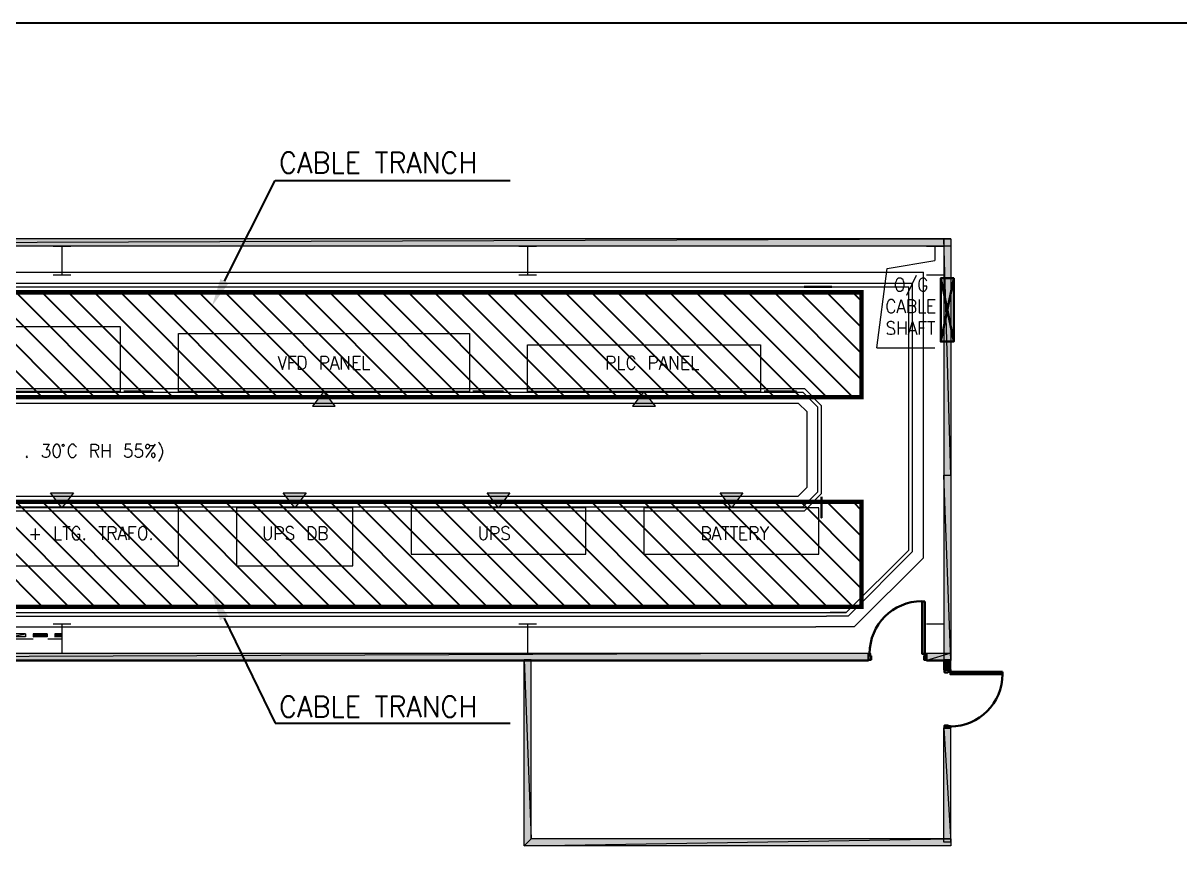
# Model space of a CAD drawing. Header units: inches. Extents: x 8618018 to 8935006, y 2431589 to 2567223.
# Drawn here: x 8847560 to 8867420, y 2477024 to 2491154 of the extents above; entities that cross this region are included whole.
import ezdxf
from ezdxf import colors
from ezdxf.entities.mleader import LeaderData, LeaderLine
from ezdxf.math import Vec2, Vec3

# ---------------------------------------------------------------- set-up
doc = ezdxf.new("R2010")
doc.units = ezdxf.units.IN
doc.header["$MEASUREMENT"] = 0
doc.layers.add('CCT', color=4, linetype='Continuous')
doc.layers.add('ELECT-CABLE-TRENCH', color=230, linetype='Continuous')
doc.layers.add('ICT', color=6, linetype='Continuous', lineweight=13)
doc.styles.add('r-30', font='romans.shx')
doc.styles.get("Standard").update_dxf_attribs({"font": 'arial.ttf'})

# ---------------------------------------------------------------- blocks, each defined once
blk = doc.blocks.new('mcc room')
h = blk.add_hatch(color=252)
h.paths.add_polyline_path([(-3616, 1355), (-3495, 1355), (-3616, 35872)])
h.paths.add_polyline_path([(-3495, 1355), (-3616, 35872), (-3495, 35872)])
h = blk.add_hatch(color=252)
h.paths.add_polyline_path([(3621, 35754), (3621, 35872), (440, 35754)])
h.paths.add_polyline_path([(3621, 35872), (440, 35754), (440, 35872)])
h.paths.add_polyline_path([(440, 35754), (440, 35872), (-3616, 35754)])
h.paths.add_polyline_path([(440, 35872), (-3616, 35754), (-3616, 35872)])
h = blk.add_hatch(color=252)
h.paths.add_polyline_path([(3621, 35872), (3500, 35872), (3621, 35455)])
h.paths.add_polyline_path([(3500, 35872), (3621, 35455), (3500, 35455)])
h = blk.add_hatch(color=252)
h.paths.add_polyline_path([(3614, 35872), (3614, 35754), (3784, 35872)])
h.paths.add_polyline_path([(3614, 35754), (3784, 35872), (3784, 35754)])
h = blk.add_hatch(color=252)
h.paths.add_polyline_path([(3614, 28669), (3614, 28549), (6686, 28669)])
h.paths.add_polyline_path([(3614, 28549), (6686, 28669), (6807, 28549)])
h.paths.add_polyline_path([(6686, 28669), (6807, 28549), (6686, 35872)])
h.paths.add_polyline_path([(6807, 28549), (6686, 35872), (6807, 35872)])
h = blk.add_hatch(color=252)
h.paths.add_polyline_path([(4782, 35872), (4782, 35754), (6743, 35872)])
h.paths.add_polyline_path([(4782, 35754), (6743, 35872), (6743, 35754)])
h = blk.add_hatch(color=252)
h.paths.add_polyline_path([(3621, 34460), (3500, 34460), (3621, 2750)])
h.paths.add_polyline_path([(3500, 34460), (3621, 2750), (3500, 2750)])
for points in [[(1002, 32107), (743, 31912), (743, 32301)], [(-997, 30606), (-745, 30409), (-745, 30801)], [(1002, 28108), (743, 27913), (743, 28302)], [(-997, 25111), (-745, 24917), (-745, 25306)], [(1002, 24614), (743, 24412), (743, 24808)], [(1002, 20614), (743, 20417), (743, 20809)]]:
    blk.add_hatch(color=252).paths.add_polyline_path(points)
h = blk.add_hatch(color=252)
h.paths.add_polyline_path([(3165, 20489), (3217, 20489), (3165, 20614)])
h.paths.add_polyline_path([(3217, 20489), (3165, 20614), (3217, 20614)])
h = blk.add_hatch(color=252)
h.paths.add_polyline_path([(3165, 20117), (3217, 20117), (3165, 20361)])
h.paths.add_polyline_path([(3217, 20117), (3165, 20361), (3217, 20361)])
h = blk.add_hatch(color=252)
h.paths.add_polyline_path([(3165, 19737), (3217, 19737), (3165, 19989)])
h.paths.add_polyline_path([(3217, 19737), (3165, 19989), (3217, 19989)])
at = {"color": 252, "linetype": 'Continuous', "lineweight": 30}
for points in [[(3816, 35867), (3816, 36761), (3816, 36761)], [(3816, 35867), (3860, 35867), (3860, 36761), (3816, 36761)], [(-1854, 35924), (-2941, 35702), (-2941, 35924), (-1854, 35924), (-1854, 35702), (-2941, 35702)], [(-2941, 35924), (-1854, 35702), (-1854, 35702)], [(3621, 35455), (3621, 35815), (3621, 35815)], [(3508, 35426), (2611, 35426), (2611, 35426)], [(3508, 35426), (3508, 35382), (2611, 35382), (2611, 35426)], [(3621, 2750), (3621, 34460), (3621, 34460)], [(-2795, 33356), (-2795, 33829), (-2795, 33829)], [(814, 33652), (1172, 33652), (1172, 33652)], [(-997, 32669), (-997, 33223), (-997, 33223)], [(-997, 27667), (-997, 28196), (-997, 28196)], [(-997, 21674), (-997, 22172), (-997, 22172)]]:
    blk.add_lwpolyline(points, dxfattribs=at)
at = {"color": 252, "linetype": 'Continuous', "lineweight": -2}
for points in [[(-3616, 1355), (-3495, 1355), (-3616, 35872)], [(-3495, 1355), (-3616, 35872), (-3495, 35872)], [(440, 35754), (440, 35872), (-3616, 35754)], [(440, 35872), (-3616, 35754), (-3616, 35872)], [(3621, 35754), (3621, 35872), (440, 35754)], [(3621, 35872), (440, 35754), (440, 35872)], [(3621, 35872), (3500, 35872), (3621, 35455)], [(3500, 35872), (3621, 35455), (3500, 35455)], [(3614, 35872), (3614, 35754), (3784, 35872)], [(3614, 35754), (3784, 35872), (3784, 35754)], [(4782, 35872), (4782, 35754), (6743, 35872)], [(4782, 35754), (6743, 35872), (6743, 35754)], [(6686, 28669), (6807, 28549), (6686, 35872)], [(6807, 28549), (6686, 35872), (6807, 35872)], [(3621, 34460), (3500, 34460), (3621, 2750)], [(3500, 34460), (3621, 2750), (3500, 2750)], [(1002, 32107), (743, 31912), (743, 32301)], [(-997, 30606), (-745, 30409), (-745, 30801)], [(3614, 28669), (3614, 28549), (6686, 28669)], [(3614, 28549), (6686, 28669), (6807, 28549)], [(1002, 28108), (743, 27913), (743, 28302)], [(-997, 25111), (-745, 24917), (-745, 25306)], [(1002, 24614), (743, 24412), (743, 24808)], [(1002, 20614), (743, 20417), (743, 20809)], [(3165, 20489), (3217, 20489), (3165, 20614)], [(3217, 20489), (3165, 20614), (3217, 20614)], [(3165, 20117), (3217, 20117), (3165, 20361)], [(3217, 20117), (3165, 20361), (3217, 20361)], [(3165, 19737), (3217, 19737), (3165, 19989)], [(3217, 19737), (3165, 19989), (3217, 19989)]]:
    blk.add_lwpolyline(points, close=True, dxfattribs=at)
at = {"color": 252, "linetype": 'Continuous', "lineweight": 20}
for points in [[(-3495, 35455), (-3495, 35754), (-3495, 35754)], [(-2998, 35455), (-2998, 35754), (-2998, 35754)], [(2995, 35455), (2995, 35754), (2995, 35754)], [(3500, 35455), (3500, 35754), (3500, 35754)], [(-3495, 35601), (-3244, 35601)], [(-2347, 35487), (-2574, 35487), (-2574, 35608)], [(-2468, 35487), (-2468, 35556), (-2468, 35556)], [(-2347, 35487), (-2347, 35608), (-2347, 35608)], [(-2197, 35475), (-2197, 35601), (-2197, 35601)], [(-2889, 35463), (-2914, 35451), (-2933, 35431), (-2946, 35414), (-2946, 35382), (-2933, 35362), (-2914, 35342), (-2889, 35330), (-2857, 35325), (-2808, 35325), (-2776, 35330), (-2751, 35342), (-2731, 35362), (-2719, 35382), (-2719, 35414), (-2731, 35431), (-2751, 35451), (-2776, 35463), (-2808, 35463), (-2808, 35414)], [(-2574, 35330), (-2347, 35330), (-2347, 35443)], [(-2197, 35539), (-1975, 35539), (-1975, 35539)], [(-1975, 35337), (-2197, 35337), (-2197, 35455)], [(-2088, 35337), (-2088, 35414), (-2088, 35414)], [(-2990, 35280), (-2643, 35115), (-2643, 35115)], [(-2468, 35224), (-2455, 35248), (-2441, 35261), (-2423, 35268), (-2391, 35268), (-2367, 35261), (-2359, 35248), (-2347, 35224), (-2347, 35140), (-2574, 35140), (-2574, 35224), (-2561, 35248), (-2549, 35261), (-2529, 35268), (-2505, 35268), (-2485, 35261), (-2473, 35248), (-2468, 35224), (-2468, 35140)], [(-1975, 35147), (-2197, 35216), (-1975, 35293)], [(-2044, 35172), (-2044, 35268), (-2044, 35268)], [(-2347, 34953), (-2574, 35022), (-2347, 35098)], [(-2423, 34977), (-2423, 35071), (-2423, 35071)], [(-2197, 35103), (-1975, 35103), (-1975, 35103)], [(-2197, 34970), (-1975, 34970), (-1975, 34970)], [(-2088, 34970), (-2088, 35103), (-2088, 35103)], [(-2517, 34913), (-2542, 34908), (-2561, 34889), (-2574, 34869), (-2574, 34832), (-2561, 34812), (-2542, 34795), (-2517, 34788), (-2485, 34775), (-2436, 34775), (-2399, 34788), (-2379, 34795), (-2359, 34812), (-2347, 34832), (-2347, 34869), (-2359, 34889), (-2379, 34908), (-2399, 34913)], [(-2165, 34908), (-2189, 34889), (-2197, 34864), (-2197, 34825), (-2189, 34800), (-2165, 34783), (-2145, 34783), (-2120, 34795), (-2113, 34800), (-2101, 34820), (-2083, 34876), (-2069, 34889), (-2056, 34901), (-2039, 34908), (-2007, 34908), (-1982, 34889), (-1975, 34864), (-1975, 34825), (-1982, 34800), (-2007, 34783)], [(1324, 32745), (1430, 32669), (1430, 32669)], [(1324, 32600), (1430, 32669), (1551, 32669)], [(1551, 32434), (1324, 32434), (1324, 32518), (1337, 32543), (1349, 32555), (1369, 32560), (1393, 32560), (1413, 32555), (1425, 32543), (1430, 32518), (1430, 32434)], [(1551, 32260), (1324, 32260), (1324, 32378)], [(1430, 32499), (1551, 32560), (1551, 32560)], [(1551, 32260), (1551, 32378), (1551, 32378)], [(1324, 32087), (1324, 32215), (1324, 32215)], [(1430, 32260), (1430, 32333), (1430, 32333)], [(1324, 32151), (1551, 32151), (1551, 32151)], [(1324, 31944), (1324, 32070), (1324, 32070)], [(1324, 32006), (1551, 32006), (1551, 32006)], [(1551, 31779), (1324, 31848), (1551, 31924)], [(1475, 31804), (1475, 31900), (1475, 31900)], [(1430, 31698), (1445, 31722), (1457, 31735), (1475, 31742), (1507, 31742), (1531, 31735), (1539, 31722), (1551, 31698), (1551, 31614), (1324, 31614), (1324, 31698), (1337, 31722), (1349, 31735), (1369, 31742), (1393, 31742), (1413, 31735), (1425, 31722), (1430, 31698), (1430, 31614)], [(-1603, 31432), (-1376, 31432), (-1376, 31545)], [(-1376, 31262), (-1603, 31262), (-1603, 31382)], [(-1376, 31262), (-1376, 31382), (-1376, 31382)], [(-1376, 31060), (-1603, 31060), (-1376, 31185), (-1603, 31185)], [(-1494, 31262), (-1494, 31338), (-1494, 31338)], [(-1376, 30870), (-1603, 30941), (-1376, 31015)], [(-1453, 30897), (-1453, 30991), (-1453, 30991)], [(-1376, 30707), (-1603, 30707), (-1603, 30789), (-1591, 30813), (-1583, 30825), (-1559, 30833), (-1526, 30833), (-1509, 30825), (-1494, 30813), (-1482, 30789), (-1482, 30707)], [(-1546, 30453), (-1571, 30441), (-1591, 30424), (-1603, 30404), (-1603, 30372), (-1591, 30352), (-1571, 30335), (-1546, 30323), (-1514, 30315), (-1465, 30315), (-1433, 30323), (-1408, 30335), (-1389, 30352), (-1376, 30372), (-1376, 30404), (-1389, 30424), (-1408, 30441), (-1433, 30453)], [(-1603, 30170), (-1376, 30170), (-1376, 30278)], [(-1376, 29980), (-1603, 29980), (-1603, 30057), (-1591, 30089), (-1583, 30094), (-1559, 30108), (-1526, 30108), (-1509, 30094), (-1494, 30089), (-1482, 30057), (-1482, 29980)], [(-3495, 28460), (-3495, 28758), (-3495, 28758)], [(-3495, 28605), (-2998, 28605), (-2998, 28605)], [(-2998, 28460), (-2998, 28758), (-2998, 28758)], [(2995, 28460), (2995, 28758), (2995, 28758)], [(2995, 28605), (3500, 28605), (3500, 28605)], [(3500, 28460), (3500, 28758), (3500, 28758)], [(1356, 28290), (1337, 28278), (1324, 28246), (1324, 28216), (1337, 28184), (1356, 28164), (1381, 28164), (1401, 28177), (1413, 28184), (1425, 28201), (1445, 28260), (1457, 28278), (1462, 28285), (1487, 28290), (1519, 28290), (1539, 28278), (1551, 28246), (1551, 28216), (1539, 28184), (1519, 28164)], [(1551, 27982), (1324, 27982), (1324, 28063), (1337, 28095), (1349, 28103), (1369, 28115), (1401, 28115), (1425, 28103), (1430, 28095), (1445, 28063), (1445, 27982)], [(1324, 27787), (1487, 27787), (1519, 27792), (1539, 27812), (1551, 27837), (1551, 27856), (1539, 27886), (1519, 27901), (1487, 27913), (1324, 27913)], [(-1603, 25786), (-1376, 25786), (-1376, 25900)], [(-1376, 25616), (-1603, 25616), (-1603, 25737)], [(-1494, 25616), (-1494, 25685), (-1494, 25685)], [(-1376, 25616), (-1376, 25737), (-1376, 25737)], [(-1376, 25414), (-1603, 25414), (-1376, 25540), (-1603, 25540)], [(-1376, 25225), (-1603, 25294), (-1376, 25370)], [(-1453, 25249), (-1453, 25345), (-1453, 25345)], [(-1376, 25062), (-1603, 25062), (-1603, 25143), (-1591, 25168), (-1583, 25180), (-1559, 25188), (-1526, 25188), (-1509, 25180), (-1494, 25168), (-1482, 25143), (-1482, 25062)], [(1430, 25119), (1445, 25143), (1457, 25156), (1475, 25163), (1507, 25163), (1531, 25156), (1539, 25143), (1551, 25119), (1551, 25035), (1324, 25035), (1324, 25119), (1337, 25143), (1349, 25156), (1369, 25163), (1393, 25163), (1413, 25156), (1425, 25143), (1430, 25119), (1430, 25035)], [(-1376, 24513), (-1603, 24513), (-1603, 24633)], [(-1603, 24323), (-1376, 24399), (-1603, 24468)], [(-1494, 24513), (-1494, 24589), (-1494, 24589)], [(1356, 24589), (1337, 24574), (1324, 24545), (1324, 24505), (1337, 24480), (1356, 24461), (1381, 24461), (1401, 24476), (1413, 24480), (1425, 24500), (1445, 24557), (1457, 24574), (1462, 24582), (1487, 24589), (1519, 24589), (1539, 24574), (1551, 24545), (1551, 24505), (1539, 24480), (1519, 24461)], [(1551, 24278), (1324, 24278), (1324, 24360), (1337, 24392), (1349, 24399), (1369, 24412), (1401, 24412), (1425, 24399), (1430, 24392), (1445, 24360), (1445, 24278)], [(1324, 24084), (1487, 24084), (1519, 24089), (1539, 24108), (1551, 24133), (1551, 24153), (1539, 24177), (1519, 24197), (1487, 24209), (1324, 24209)], [(-132, 22268), (-107, 22285), (-75, 22305), (-38, 22324), (18, 22337), (63, 22337), (112, 22324), (156, 22305), (189, 22285), (208, 22268)], [(-90, 22095), (-70, 22115), (-46, 22115), (-26, 22103), (-14, 22090), (-14, 22071), (-38, 22051), (-58, 22051), (-75, 22058), (-90, 22078), (-90, 22095), (-75, 22115), (-70, 22140), (-70, 22172), (-75, 22196), (-90, 22216), (139, 22051)], [(-90, 21977), (-90, 21888), (6, 21876), (-1, 21888), (-14, 21913), (-14, 21945), (-1, 21970), (18, 21989), (51, 21994), (68, 21994), (107, 21989), (124, 21970), (139, 21945), (139, 21913), (124, 21888), (112, 21876), (95, 21869)], [(1551, 21768), (1324, 21768), (1324, 21888)], [(-90, 21795), (-90, 21706), (6, 21699), (-1, 21706), (-14, 21731), (-14, 21763), (-1, 21787), (18, 21807), (51, 21812), (68, 21812), (107, 21807), (124, 21787), (139, 21763), (139, 21731), (124, 21706), (112, 21699), (95, 21686)], [(1551, 21578), (1324, 21654), (1551, 21723)], [(1430, 21768), (1430, 21844), (1430, 21844)], [(1475, 21605), (1475, 21699), (1475, 21699)], [(1551, 21415), (1324, 21415), (1324, 21497), (1337, 21521), (1349, 21536), (1369, 21541), (1393, 21541), (1413, 21536), (1425, 21521), (1430, 21497), (1430, 21415)], [(1430, 21479), (1551, 21541), (1551, 21541)], [(-90, 21435), (139, 21435), (139, 21435)], [(-90, 21302), (139, 21302), (139, 21302)], [(18, 21302), (18, 21435), (18, 21435)], [(1324, 21245), (1324, 21371), (1324, 21371)], [(1324, 21307), (1551, 21307), (1551, 21307)], [(139, 21112), (-90, 21112), (-90, 21193), (-75, 21225), (-70, 21233), (-46, 21238), (-26, 21238), (-1, 21233), (6, 21225), (18, 21193), (18, 21112)], [(18, 21176), (139, 21238), (139, 21238)], [(-38, 20861), (-58, 20848), (-75, 20829), (-90, 20816), (-90, 20777), (-75, 20760), (-58, 20740), (-38, 20733), (-1, 20720), (51, 20720), (83, 20733), (107, 20740), (124, 20760), (139, 20777), (139, 20816), (124, 20829), (107, 20848), (83, 20861)], [(1381, 20922), (1356, 20917), (1337, 20898), (1324, 20878), (1324, 20841), (1337, 20821), (1356, 20804), (1381, 20797), (1413, 20789), (1462, 20789), (1502, 20797), (1519, 20804), (1539, 20821), (1551, 20841), (1551, 20878), (1539, 20898), (1519, 20917), (1502, 20922), (1462, 20922), (1462, 20878)], [(-3495, 20462), (-3495, 20765), (-3495, 20765)], [(-2998, 20462), (-2998, 20765), (-2998, 20765)], [(1324, 20627), (1324, 20752), (1324, 20752)], [(1324, 20691), (1551, 20691), (1551, 20691)], [(2995, 20462), (2995, 20765), (2995, 20765)], [(3500, 20462), (3500, 20765), (3500, 20765)], [(-3495, 20614), (-2998, 20614), (-2998, 20614)], [(1324, 20494), (1551, 20494), (1551, 20607)], [(2995, 20614), (3500, 20614), (3500, 20614)], [(-90, 20292), (-90, 20393), (-1, 20343), (-1, 20368), (6, 20388), (18, 20393), (51, 20405), (68, 20405), (107, 20393), (124, 20375), (139, 20348), (139, 20324), (124, 20292), (112, 20287), (95, 20274)], [(1356, 20154), (1551, 20154), (1551, 20154)], [(1457, 20072), (1457, 20235), (1457, 20235)]]:
    blk.add_lwpolyline(points, dxfattribs=at)
at = {"color": 252, "linetype": 'Continuous', "lineweight": 30}
for points in [[(3784, 35867), (3816, 35867), (3816, 35823), (3828, 35823), (3828, 35766), (3784, 35766)], [(4782, 35867), (4749, 35867), (4749, 35823), (4737, 35823), (4737, 35766), (4782, 35766)], [(3508, 35455), (3508, 35426), (3545, 35426), (3545, 35414), (3609, 35414), (3609, 35455)], [(3508, 34460), (3508, 34492), (3545, 34492), (3545, 34504), (3609, 34504), (3609, 34460)]]:
    blk.add_lwpolyline(points, close=True, dxfattribs=at)
at = {"color": 252, "linetype": 'Continuous', "lineweight": 5}
for points in [[(-3256, 35601), (-3244, 35601)], [(3249, 20368), (3249, 20619), (3249, 20619)], [(3249, 18867), (3249, 20117), (3249, 20117)]]:
    blk.add_lwpolyline(points, dxfattribs=at)
at = {"color": 252, "linetype": 'Continuous', "lineweight": 15}
for points in [[(-1748, 34605), (-3111, 34783), (-3244, 35601)], [(-1748, 34605), (-1748, 35601), (-1748, 35601)]]:
    blk.add_lwpolyline(points, dxfattribs=at)
at = {"color": 252, "linetype": 'Continuous', "lineweight": 20}
for points in [[(-2998, 35601), (-2998, 35601)], [(-2946, 34977), (-2933, 34958), (-2914, 34940), (-2889, 34933), (-2857, 34921), (-2808, 34921), (-2776, 34933), (-2751, 34940), (-2731, 34958), (-2719, 34977), (-2719, 35014), (-2731, 35034), (-2751, 35054), (-2776, 35059), (-2808, 35071), (-2857, 35071), (-2889, 35059), (-2914, 35054), (-2933, 35034), (-2946, 35014)], [(1798, 30606), (1798, 33607), (1002, 33607), (1002, 30606)], [(-1798, 28605), (-1798, 32605), (-997, 32605), (-997, 28605)], [(1798, 26607), (1798, 29608), (1002, 29608), (1002, 26607)], [(-1995, 22613), (-1995, 27610), (-997, 27610), (-997, 22613)], [(2000, 23611), (2000, 25609), (1002, 25609), (1002, 23611)], [(1551, 24848), (1324, 24848), (1324, 24909), (1337, 24934), (1356, 24954), (1381, 24966), (1413, 24973), (1462, 24973), (1502, 24966), (1519, 24954), (1539, 24934), (1551, 24909)], [(-1376, 24675), (-1603, 24675), (-1603, 24739), (-1591, 24771), (-1571, 24791), (-1546, 24796), (-1514, 24803), (-1465, 24803), (-1433, 24796), (-1408, 24791), (-1389, 24771), (-1376, 24739)], [(2000, 18614), (2000, 22613), (1002, 22613), (1002, 18614)], [(63, 22179), (68, 22159), (95, 22152), (112, 22152), (139, 22172), (139, 22184), (124, 22204), (107, 22216), (83, 22216), (63, 22196)], [(1324, 21982), (1337, 21965), (1356, 21945), (1381, 21933), (1413, 21925), (1462, 21925), (1502, 21933), (1519, 21945), (1539, 21965), (1551, 21982), (1551, 22014), (1539, 22034), (1519, 22051), (1502, 22066), (1462, 22071), (1413, 22071), (1381, 22066), (1356, 22051), (1337, 22034), (1324, 22014)], [(1531, 22147), (1539, 22135), (1551, 22147), (1539, 22152)], [(-2113, 3620), (-2113, 21610), (-997, 21610), (-997, 3620)], [(1531, 20999), (1539, 20986), (1551, 20999), (1539, 21006)], [(-90, 20513), (-75, 20489), (-46, 20469), (6, 20457), (38, 20457), (95, 20469), (124, 20489), (139, 20513), (139, 20533), (124, 20558), (95, 20575), (38, 20590), (6, 20590), (-46, 20575), (-75, 20558), (-90, 20533)], [(112, 20016), (124, 20001), (139, 20016), (124, 20021)]]:
    blk.add_lwpolyline(points, close=True, dxfattribs=at)
at = {"color": 252, "linetype": 'Continuous', "lineweight": -2}
for points in [[(-3047, 3671), (-3047, 35406), (-3047, 35406)], [(1859, 35406), (-3047, 35406), (-3047, 35406)], [(3047, 34214), (1859, 35406), (1859, 35406)], [(-2857, 3487), (-2857, 35216), (-2857, 35216)], [(1753, 35216), (-2857, 35216), (-2857, 35216)], [(-2795, 3425), (-2795, 35155), (-2795, 35155)], [(1729, 35155), (-2795, 35155), (-2795, 35155)], [(2800, 34080), (1729, 35155), (1729, 35155)], [(2864, 34113), (1753, 35216), (1753, 35216)], [(3047, 34214), (3047, 33558), (3047, 33558)], [(2800, 3142), (2800, 34080), (2800, 34080)], [(2800, 34080), (2800, 33805), (2800, 33805)], [(2864, 34113), (2864, 33740), (2864, 33740)], [(-1048, 33363), (-750, 33652), (-750, 33652)], [(-984, 33331), (-726, 33590), (-726, 33590)], [(755, 33652), (-750, 33652), (-750, 33652)], [(726, 33590), (-726, 33590), (-726, 33590)], [(984, 33331), (726, 33590), (726, 33590)], [(1053, 33363), (755, 33652), (755, 33652)], [(2864, 3487), (2864, 33740), (2864, 33740)], [(649, 33405), (-649, 33405), (-795, 33255)], [(800, 33255), (649, 33405), (649, 33405)], [(3047, 3671), (3047, 33558), (3047, 33558)], [(-1048, 13013), (-1048, 33363), (-1048, 33363)], [(-984, 13037), (-984, 33331), (-984, 33331)], [(-795, 13114), (-795, 33255), (-795, 33255)], [(800, 13114), (800, 33255), (800, 33255)], [(984, 13037), (984, 33331), (984, 33331)], [(1053, 13013), (1053, 33363), (1053, 33363)], [(3165, 20614), (3217, 20614), (3217, 20614)]]:
    blk.add_lwpolyline(points, dxfattribs=at)
at = {"color": 252, "linetype": 'Continuous', "lineweight": 15}
for points in [[(1002, 32107), (743, 31912), (743, 32301)], [(-997, 30606), (-745, 30409), (-745, 30801)], [(1002, 28108), (743, 27913), (743, 28302)], [(-997, 25111), (-745, 24917), (-745, 25306)], [(1002, 24614), (743, 24412), (743, 24808)], [(1002, 20614), (743, 20417), (743, 20809)]]:
    blk.add_lwpolyline(points, close=True, dxfattribs=at)
at = {"color": 252, "linetype": 'Continuous', "lineweight": 30}
for points in [[(4757, 35864), (4757, 36360), (4353, 36761), (3857, 36761)], [(2606, 35377), (2606, 34881), (3007, 34480), (3503, 34480)]]:
    blk.add_open_spline(points, degree=3, dxfattribs=at)
at = {"color": 252, "linetype": 'Continuous', "lineweight": 20}
blk.add_open_spline([(-73, 20651), (-85, 20651), (-95, 20644), (-95, 20637), (-95, 20637), (-95, 20627), (-85, 20619), (-73, 20619), (-73, 20619), (-60, 20619), (-51, 20627), (-51, 20637), (-51, 20637), (-51, 20644), (-60, 20651), (-73, 20651)], degree=3, knots=[0, 0, 0, 0, 0.0625, 0.0625, 0.0625, 0.062501, 0.125, 0.125, 0.125, 0.125001, 0.1875, 0.1875, 0.1875, 0.187501, 1, 1, 1, 1], dxfattribs=at)

msp = doc.modelspace()

# ---------------------------------------------------------------- hatches: boundary and pattern name
at = {"layer": 'ELECT-CABLE-TRENCH'}
h = msp.add_hatch(dxfattribs=at)
h.set_pattern_fill('ANSI31', color=256, scale=100, angle=-90)
h.set_pattern_definition([(315, (6370180.3, 11243676.17), (224.506403, 224.506403), [])])
h.paths.add_polyline_path([(8861955.6, 2484730.5), (8861955.6, 2486530.5), (8829535.1, 2486530.5), (8829535.1, 2484730.5)])
h.paths.add_polyline_path([(8829535.1, 2482930.6), (8829535.1, 2481130.6), (8861955.6, 2481130.6), (8861955.6, 2482930.6)])

# ---------------------------------------------------------------- linework, layer by layer
msp.add_line((8934161.6, 2491153.9, 34), (8793889.1, 2491153.9, 34))
at = {"layer": 'CCT'}
msp.add_line((8829535.1, 2486530.5), (8861955.6, 2486530.5), dxfattribs=at)
at = {"layer": 'ELECT-CABLE-TRENCH'}
for p, q in [((8829535.1, 2486530.5), (8861955.6, 2486530.5)), ((8861955.6, 2486530.5), (8861955.6, 2484730.5)), ((8861955.6, 2486530.5), (8861955.6, 2484730.5)), ((8861955.6, 2484730.5), (8829535.1, 2484730.5)), ((8861955.6, 2484730.5), (8829535.1, 2484730.5)), ((8861955.6, 2482930.6), (8829535.1, 2482930.6)), ((8861955.6, 2482930.6), (8861955.6, 2481130.6)), ((8861955.6, 2482830.6), (8861955.6, 2481230.6)), ((8829535.1, 2481130.6), (8861955.6, 2481130.6)), ((8829535.1, 2481130.6), (8861955.6, 2481130.6))]:
    msp.add_line(p, q, dxfattribs=at)
at = {"layer": 'ELECT-CABLE-TRENCH', "const_width": 75}
for points in [[(8829535.1, 2486530.5), (8861955.6, 2486530.5), (8861955.6, 2484730.5), (8829535.1, 2484730.5), (8829535.1, 2486530.5)], [(8829535.1, 2481130.6), (8861955.6, 2481130.6), (8861955.6, 2482930.6), (8831135.1, 2482930.6)]]:
    msp.add_lwpolyline(points, dxfattribs=at)

# ---------------------------------------------------------------- block references
at = {"layer": 'ICT', "rotation": 270}
msp.add_blockref('mcc room', (8827613.7, 2483830.5), dxfattribs=at)

# ---------------------------------------------------------------- texts
at = {"layer": 'ELECT-CABLE-TRENCH', "lineweight": 0, "style": 'r-30', "width": 0.95}
for p in [(8851954.6, 2488576, 7612.9), (8851954.6, 2479234.4, 7612.9)]:
    msp.add_text('CABLE TRANCH ', height=360, dxfattribs=at).set_placement(p)

# ---------------------------------------------------------------- leaders
at = {"layer": 'ELECT-CABLE-TRENCH', "lineweight": 0}
ml = msp.add_multileader_mtext('Standard', dxfattribs=at)
ml.set_content('', color=256)
ml.set_leader_properties()
ml.build(insert=Vec2(0, 0))
ml.multileader.update_dxf_attribs({"text_right_attachment_type": 6, "dogleg_length": 1700, "arrow_head_size": 480})
ctx = ml.context
ctx.base_point, ctx.char_height, ctx.arrow_head_size, ctx.landing_gap_size, ctx.plane_origin = Vec3(8855916.2, 2488450, 7612.9), 9.6, 480, 4.8, Vec3(8851327.8, 2492671.9, 7612.9)
ctx.right_attachment = 6
notes = []
notes.append((ctx, [(0, (1, 1, 0), (8851888, 2488450, 7612.9), (1, 0), 4028.3, [(0, [(8850801.4, 2486293.5, 7612.9)], 0, [])])]))
ctx.mtext.insert, ctx.mtext.text_direction, ctx.mtext.rotation, ctx.mtext.flow_direction = Vec3(8855921, 2488445.2, 7612.9), Vec3(-1, 0), 3.1415927, 5
ml = msp.add_multileader_mtext('Standard', dxfattribs=at)
ml.set_content('', color=256)
ml.set_leader_properties()
ml.build(insert=Vec2(0, 0))
ml.multileader.update_dxf_attribs({"text_right_attachment_type": 6, "dogleg_length": 1700, "arrow_head_size": 480})
ctx = ml.context
ctx.base_point, ctx.char_height, ctx.arrow_head_size, ctx.landing_gap_size, ctx.plane_origin = Vec3(8855916.2, 2479130.2, 7612.9), 9.6, 480, 4.8, Vec3(8851327.8, 2474989.2, 7612.9)
ctx.right_attachment = 6
notes.append((ctx, [(0, (1, 1, 0), (8851888, 2479130.2, 7612.9), (1, 0), 4028.3, [(0, [(8850801.4, 2481367.6, 7612.9)], 0, [])])]))
ctx.mtext.insert, ctx.mtext.text_direction, ctx.mtext.rotation, ctx.mtext.flow_direction = Vec3(8855921, 2479125.4, 7612.9), Vec3(-1, 0), 3.1415927, 5
for ctx, leaders in notes:
    for number, flags, end, landing, length, lines in leaders:
        leader = LeaderData()
        leader.index, (leader.has_last_leader_line, leader.has_dogleg_vector, leader.attachment_direction) = number, flags
        leader.last_leader_point, leader.dogleg_vector, leader.dogleg_length = Vec3(end), Vec3(landing), length
        for number, points, colour, breaks in lines:
            line = LeaderLine()
            line.index, line.vertices, line.color, line.breaks = number, Vec3.list(points), colors.encode_raw_color(colour), breaks
            leader.lines.append(line)
        ctx.leaders.append(leader)

doc.saveas('drawing.dxf')
